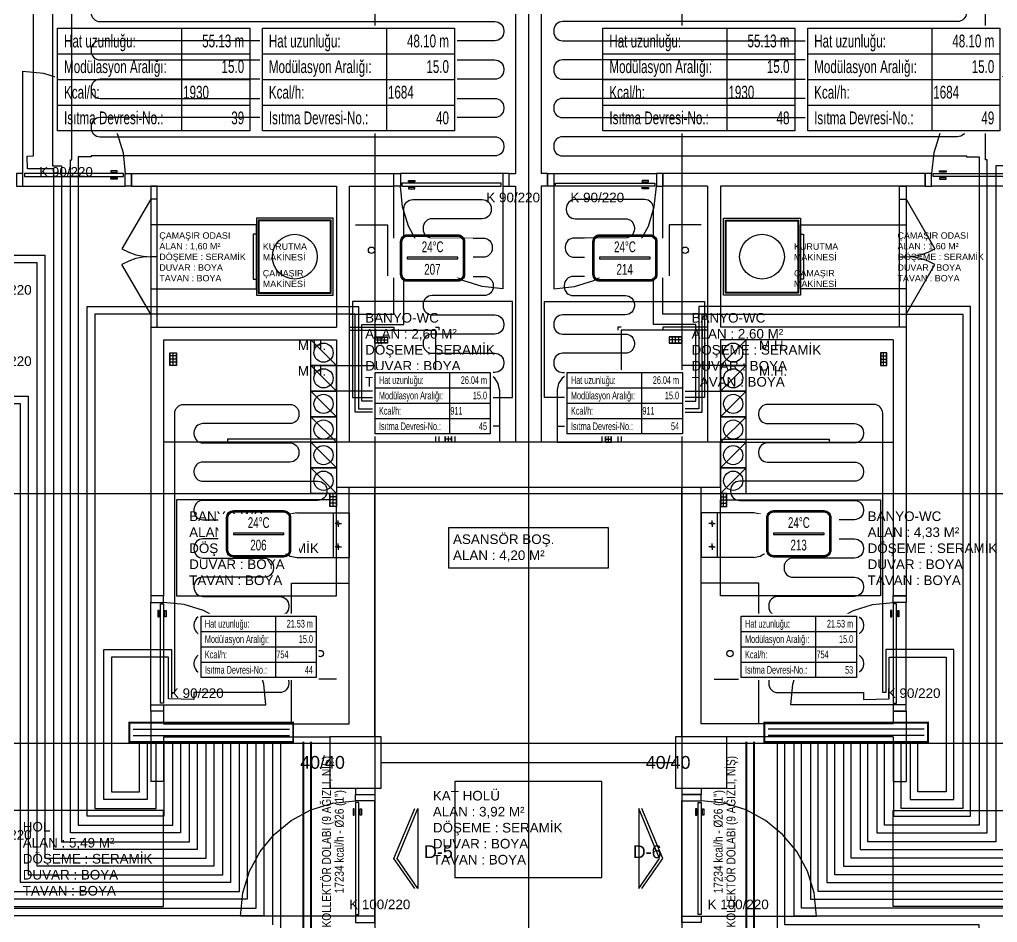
# Model space of a CAD drawing. Header units: centimetres. Extents: x -1224 to 8120, y -5771 to -1283.
# Drawn here: x 4178 to 4942, y -2508 to -1803 of the extents above; entities that cross this region are included whole.
import ezdxf
from ezdxf.enums import TextEntityAlignment as Align

# ---------------------------------------------------------------- set-up
doc = ezdxf.new("R2010")
doc.units = ezdxf.units.CM
for name, color, linetype in [('ROTAS-ISITMA-CAP', 41, 'Continuous'), ('ROTAS-ISITMA-DONUS-BORU', 30, 'Continuous'), ('ROTAS-ISITMA-ETIKET', 2, 'Continuous'), ('ROTAS-ISITMA-GIDIS-BORU', 10, 'Continuous'), ('ROTAS-ISITMA-KOLLEKTOR', 4, 'Continuous'), ('ROTAS-ISITMA-MAHAL-ETIKET', 2, 'Continuous'), ('ROTAS-ISITMA-PEX', 1, 'Continuous'), ('ROTAS-ISITMA-YAZI', 7, 'Continuous'), ('ROTAS-MIMARI', 8, 'Continuous'), ('ROTAS-MIMARI-KOLON', 8, 'Continuous'), ('ROTAS-MIMARI-YAZI', 8, 'Continuous')]:
    doc.layers.add(name, color=color, linetype=linetype)
doc.styles.add('ROTAS-YAZI', font='arial.ttf')

# ---------------------------------------------------------------- blocks, each defined once
blk = doc.blocks.new('ROTAS-YI-ETIKET')
at = {"color": 2}
for p, q in [((96.87, 0), (96.87, -80)), ((0, -20), (150, -20)), ((0, -40), (150, -40)), ((0, -60), (150, -60))]:
    blk.add_line(p, q, dxfattribs=at)
at = {"color": 2, "extrusion": (0, 0, -1)}
blk.add_lwpolyline([(-150, 0), (-150, -80), (0, -80), (0, 0)], close=True, dxfattribs=at)
at = {"color": 2, "style": 'ROTAS-YAZI', "width": 0.65}
for s, p in [('Hat uzunluğu:', (5, -10)), ('Modülasyon Aralığı:', (5, -30)), ('Kcal/h:', (5, -50)), ('Isıtma Devresi-No.:', (5, -70))]:
    blk.add_text(s, height=10, dxfattribs=at).set_placement(p, align=Align.MIDDLE_LEFT)
at = {"color": 2, "style": 'ROTAS-YAZI', "width": 0.65, "flags": 1}
for tag in ['ALAN', 'NO', 'DERECE', 'BORU', 'MAHAL']:
    blk.add_attdef(tag, (0, 0), '', height=5, dxfattribs=at)
at = {"color": 2, "style": 'ROTAS-YAZI', "width": 0.65}
for tag, p in [('UZ', (145.7, -14.93)), ('AR', (145.7, -34.94)), ('NO1', (145.7, -75.02))]:
    blk.add_attdef(tag, text='', height=10, dxfattribs=at).set_placement(p, align=Align.RIGHT)
blk.add_attdef('YER', (98.01, -54.93), '', height=10, dxfattribs=at)
blk = doc.blocks.new('ROTAS-YI-MAHAL')
at = {"color": 2, "extrusion": (0, 0, -1)}
for points in [[(35.7, -18.4), (35.7, 18.4, 0.414214), (28.2, 25.9), (-28.2, 25.9, 0.414214), (-35.7, 18.4), (-35.7, -18.4, 0.414214), (-28.2, -25.9), (28.2, -25.9, 0.414214)], [(34.2, -18.4), (34.2, 18.4, 0.414214), (28.2, 24.4), (-28.2, 24.4, 0.414214), (-34.2, 18.4), (-34.2, -18.4, 0.414214), (-28.2, -24.4), (28.2, -24.4, 0.414214)]]:
    blk.add_lwpolyline(points, format="xyb", close=True, dxfattribs=at)
at = {"color": 4, "extrusion": (0, 0, -1)}
for points in [[(35.2, -18.4), (35.2, 18.4, 0.414214), (28.2, 25.4), (-28.2, 25.4, 0.414214), (-35.2, 18.4), (-35.2, -18.4, 0.414214), (-28.2, -25.4), (28.2, -25.4, 0.414214)], [(34.7, -18.4), (34.7, 18.4, 0.414214), (28.2, 24.9), (-28.2, 24.9, 0.414214), (-34.7, 18.4), (-34.7, -18.4, 0.414214), (-28.2, -24.9), (28.2, -24.9, 0.414214)]]:
    blk.add_lwpolyline(points, format="xyb", close=True, dxfattribs=at)
at = {"color": 2, "extrusion": (0, 0, -1)}
blk.add_lwpolyline([(28.2, -0.8), (-28.2, -0.8), (-28.2, 0.8), (28.2, 0.8)], close=True, dxfattribs=at)
at = {"color": 4, "style": 'ROTAS-YAZI', "width": 0.65}
blk.add_attdef('DERECE', (-12.1, 6.5), '', height=12, dxfattribs=at)
at = {"color": 2, "style": 'ROTAS-YAZI', "width": 0.65, "flags": 1}
for tag in ['ALAN', 'MAHAL']:
    blk.add_attdef(tag, (0, 0), '', height=5, dxfattribs=at)
at = {"color": 1, "style": 'ROTAS-YAZI', "width": 0.65}
blk.add_attdef('NO', (-9.3, -18.6), '', height=12, dxfattribs=at)

msp = doc.modelspace()

# ---------------------------------------------------------------- linework, layer by layer
at = {"layer": 'ROTAS-ISITMA-DONUS-BORU', "const_width": 1.5}
for points in [[(4406, -2883), (4406, -2367)], [(4746, -2883), (4746, -2367)]]:
    msp.add_lwpolyline(points, dxfattribs=at)
at = {"layer": 'ROTAS-ISITMA-GIDIS-BORU', "const_width": 1.5}
for points in [[(4400, -2883), (4400, -2367)], [(4752, -2883), (4752, -2367)]]:
    msp.add_lwpolyline(points, dxfattribs=at)
at = {"layer": 'ROTAS-ISITMA-KOLLEKTOR'}
for p, q in [((4267, -2357), (4389, -2357)), ((4885, -2357), (4763, -2357)), ((4267, -2362), (4389, -2362)), ((4885, -2362), (4763, -2362))]:
    msp.add_line(p, q, dxfattribs=at)
at = {"layer": 'ROTAS-ISITMA-KOLLEKTOR', "const_width": 1.5}
for points in [[(4264, -2367), (4392, -2367), (4392, -2352), (4264, -2352)], [(4888, -2367), (4760, -2367), (4760, -2352), (4888, -2352)]]:
    msp.add_lwpolyline(points, close=True, dxfattribs=at)
at = {"layer": 'ROTAS-ISITMA-PEX'}
for points in [[(4317, -2367), (4317, -2451), (4205, -2451), (4205, -1923), (4205, -1919.5), (4184.44, -1919.5), (4184.18, -1909.56), (4189.08, -1909.44), (4189.08, -1631.44, -0.414214)], [(4848, -2367), (4848, -2438), (4934, -2438), (4934, -1923), (4934, -1912.5), (4932.92, -1912.5), (4932.92, -1909.44), (4932.92, -1781.44, 0.414214)], [(4278, -2367), (4278, -2412), (4244, -2412), (4244, -2295), (4291, -2295), (4297, -2295), (4297, -2328.5), (4299.5, -2328.5), (4299.5, -2110.5, -0.414214), (4306.5, -2103.5), (4389.5, -2103.5, -0.414214), (4396.5, -2110.5), (4396.5, -2111.5, -0.414214), (4389.5, -2118.5), (4321.5, -2118.5, 0.414214), (4314.5, -2125.5), (4314.5, -2126.5, 0.414214), (4321.5, -2133.5), (4389.5, -2133.5, -0.414214), (4396.5, -2140.5), (4396.5, -2141.5, -0.414214), (4389.5, -2148.5), (4321.5, -2148.5, 0.414214), (4314.5, -2155.5), (4314.5, -2156.5, 0.414214), (4321.5, -2163.5), (4411.34, -2163.5, -0.414214), (4418.34, -2170.5), (4418.34, -2171.5, -0.414214), (4411.34, -2178.5), (4321.5, -2178.5, 0.414214), (4314.5, -2185.5), (4314.5, -2186.5, 0.414214), (4321.5, -2193.5), (4369.5, -2193.5, -0.414214), (4376.5, -2200.5), (4376.5, -2201.5, -0.414214), (4369.5, -2208.5), (4321.5, -2208.5, 0.414214), (4314.5, -2215.5), (4314.5, -2216.5, 0.414214), (4321.5, -2223.5), (4369.52, -2223.5, -0.414214), (4376.52, -2230.5), (4376.52, -2231.5, -0.414214), (4369.52, -2238.5), (4321.5, -2238.5, 0.414214), (4314.5, -2245.5), (4314.5, -2246.5, 0.414214), (4321.5, -2253.5), (4381.5, -2253.5, -0.414214), (4388.5, -2260.5), (4388.5, -2261.5, -0.414214), (4381.5, -2268.5), (4321.5, -2268.5, 0.414214), (4314.5, -2275.5), (4314.5, -2276.5, 0.414214), (4321.5, -2283.5), (4381.5, -2283.5, -0.414214), (4388.5, -2290.5), (4388.5, -2291.5, -0.414214), (4381.5, -2298.5), (4321.5, -2298.5, 0.414214), (4314.5, -2305.5), (4314.5, -2306.5, 0.414214), (4321.5, -2313.5), (4381.5, -2313.5, -0.414214), (4388.5, -2320.5), (4388.5, -2321.5, -0.414214), (4381.5, -2328.5), (4314.5, -2328.5), (4314.36, -2334.07), (4294.5, -2333.56), (4294.5, -2301), (4291, -2301), (4250, -2301), (4250, -2406), (4272, -2406), (4272, -2367)], [(4874, -2367), (4874, -2412), (4908, -2412), (4908, -2295), (4861, -2295), (4855, -2295), (4855, -2328.5), (4852.5, -2328.5), (4852.5, -2110.5, 0.414214), (4845.5, -2103.5), (4762.5, -2103.5, 0.414214), (4755.5, -2110.5), (4755.5, -2111.5, 0.414214), (4762.5, -2118.5), (4830.5, -2118.5, -0.414214), (4837.5, -2125.5), (4837.5, -2126.5, -0.414214), (4830.5, -2133.5), (4762.5, -2133.5, 0.414214), (4755.5, -2140.5), (4755.5, -2141.5, 0.414214), (4762.5, -2148.5), (4830.5, -2148.5, -0.414214), (4837.5, -2155.5), (4837.5, -2156.5, -0.414214), (4830.5, -2163.5), (4740.66, -2163.5, 0.414214), (4733.66, -2170.5), (4733.66, -2171.5, 0.414214), (4740.66, -2178.5), (4830.5, -2178.5, -0.414214), (4837.5, -2185.5), (4837.5, -2186.5, -0.414214), (4830.5, -2193.5), (4782.5, -2193.5, 0.414214), (4775.5, -2200.5), (4775.5, -2201.5, 0.414214), (4782.5, -2208.5), (4830.5, -2208.5, -0.414214), (4837.5, -2215.5), (4837.5, -2216.5, -0.414214), (4830.5, -2223.5), (4782.48, -2223.5, 0.414214), (4775.48, -2230.5), (4775.48, -2231.5, 0.414214), (4782.48, -2238.5), (4830.5, -2238.5, -0.414214), (4837.5, -2245.5), (4837.5, -2246.5, -0.414214), (4830.5, -2253.5), (4770.5, -2253.5, 0.414214), (4763.5, -2260.5), (4763.5, -2261.5, 0.414214), (4770.5, -2268.5), (4830.5, -2268.5, -0.414214), (4837.5, -2275.5), (4837.5, -2276.5, -0.414214), (4830.5, -2283.5), (4770.5, -2283.5, 0.414214), (4763.5, -2290.5), (4763.5, -2291.5, 0.414214), (4770.5, -2298.5), (4830.5, -2298.5, -0.414214), (4837.5, -2305.5), (4837.5, -2306.5, -0.414214), (4830.5, -2313.5), (4770.5, -2313.5, 0.414214), (4763.5, -2320.5), (4763.5, -2321.5, 0.414214), (4770.5, -2328.5), (4837.5, -2328.5), (4837.64, -2334.07), (4857.5, -2333.56), (4857.5, -2301), (4861, -2301), (4902, -2301), (4902, -2406), (4880, -2406), (4880, -2367)], [(4356, -2367), (4356, -2490), (4151, -2490), (4143, -2490), (4143, -2430.87), (4090.86, -2429.54), (4090.5, -2443.5), (4090.5, -2721.5, -0.414214)], [(4369, -2367), (4369, -2503), (4151, -2503), (4136, -2503), (4136, -2437.7), (4120.66, -2437.3), (4120.5, -2443.5), (4120.5, -2991.5, -0.414214)]]:
    msp.add_lwpolyline(points, format="xyb", dxfattribs=at)
for points in [[(4204.08, -1766.44), (4204.08, -1909.44), (4204.08, -1917), (4211, -1917), (4211, -1923), (4211, -2445), (4311, -2445), (4311, -2367)], [(4947.92, -1917), (4941, -1917), (4941, -1923), (4941, -2445), (4841, -2445), (4841, -2367)], [(4151, -1987), (4198, -1987), (4198, -2458), (4324, -2458), (4324, -2367)], [(4330, -2367), (4330, -2464), (4192, -2464), (4192, -1993), (4151, -1993)], [(4151, -2097), (4185, -2097), (4185, -2471), (4337, -2471), (4337, -2367)], [(4343, -2367), (4343, -2477), (4179, -2477), (4179, -2103), (4151, -2103)], [(4105.5, -2736.5), (4105.5, -2443.5), (4105.73, -2434.42), (4138.5, -2435.26), (4138.5, -2497), (4151, -2497), (4363, -2497), (4363, -2367)], [(4151, -2484), (4350, -2484), (4350, -2367)], [(4376, -2510), (4376, -2367)], [(4382, -2367), (4382, -2516)], [(4770, -2367), (4770, -2516), (4922, -2516), (4922, -2528), (4922, -2533), (4968.5, -2533)], [(4988.5, -2530.5), (4928, -2530.5), (4928, -2528), (4928, -2510), (4776, -2510), (4776, -2367)], [(4783, -2367), (4783, -2503), (5001, -2503)], [(5001, -2497), (4789, -2497), (4789, -2367)], [(4796, -2367), (4796, -2490), (5001, -2490)], [(5001, -2484), (4802, -2484), (4802, -2367)], [(4809, -2367), (4809, -2477), (4973, -2477)], [(4967, -2471), (4815, -2471), (4815, -2367)], [(4822, -2367), (4822, -2464), (4960, -2464)], [(4954, -2458), (4828, -2458), (4828, -2367)], [(4835, -2367), (4835, -2451), (4947, -2451)]]:
    msp.add_lwpolyline(points, dxfattribs=at)
at = {"layer": 'ROTAS-MIMARI'}
for points in [[(4455.73, -1333.08), (4455.73, -3298.08)], [(4575.73, -1333.08), (4575.73, -3298.08)], [(4695.73, -1333.08), (4695.73, -3298.08)], [(4565.73, -1623.08), (4565.73, -1923.08)], [(4585.73, -1623.08), (4585.73, -1923.08)], [(4180.73, -1923.08), (4180.73, -1843.08)], [(4180.73, -1843.08), (4196.86, -1844.71), (4211.87, -1849.37), (4225.46, -1856.75), (4237.3, -1866.51), (4247.07, -1878.35), (4254.45, -1891.94), (4259.11, -1906.96), (4260.73, -1923.08)], [(4970.73, -1843.08), (4954.61, -1844.71), (4939.59, -1849.37), (4926.01, -1856.75), (4914.17, -1866.51), (4904.4, -1878.35), (4897.02, -1891.94), (4892.36, -1906.96), (4890.73, -1923.08)], [(4265.73, -1923.08), (4470.73, -1923.08)], [(4265.73, -1933.08), (4265.73, -1923.08)], [(4470.73, -1933.08), (4470.73, -1923.08)], [(4555.73, -1923.08), (4475.73, -1923.08)], [(4560.73, -1923.08), (4565.73, -1923.08)], [(4560.73, -1933.08), (4560.73, -1923.08)], [(4590.73, -1923.08), (4585.73, -1923.08)], [(4590.73, -1923.08), (4590.73, -1933.08)], [(4595.73, -1923.08), (4675.73, -1923.08)], [(4885.73, -1923.08), (4680.73, -1923.08)], [(4680.73, -1923.08), (4680.73, -1933.08)], [(4885.73, -1933.08), (4885.73, -1923.08)], [(4180.73, -1933.08), (4260.73, -1933.08)], [(4265.73, -1933.08), (4425.73, -1933.08)], [(4425.73, -1933.08), (4425.73, -2043.08)], [(4435.73, -1933.08), (4470.73, -1933.08)], [(4435.73, -1933.08), (4435.73, -2133.08)], [(4435.73, -2033.08), (4470.73, -2033.08), (4470.73, -1933.08)], [(4555.73, -2013.08), (4539.61, -2011.46), (4524.59, -2006.8), (4511.01, -1999.42), (4499.17, -1989.65), (4489.4, -1977.81), (4482.02, -1964.22), (4477.36, -1949.21), (4475.73, -1933.08)], [(4555.73, -1933.08), (4555.73, -2013.08)], [(4560.73, -1933.08), (4565.73, -1933.08)], [(4565.73, -1933.08), (4565.73, -2133.08)], [(4585.73, -1933.08), (4585.73, -2133.08)], [(4590.73, -1933.08), (4585.73, -1933.08)], [(4595.73, -1933.08), (4595.73, -2013.08)], [(4595.73, -2013.08), (4611.86, -2011.46), (4626.87, -2006.8), (4640.46, -1999.42), (4652.3, -1989.65), (4662.07, -1977.81), (4669.45, -1964.22), (4674.11, -1949.21), (4675.73, -1933.08)], [(4715.73, -1933.08), (4680.73, -1933.08)], [(4715.73, -2033.08), (4680.73, -2033.08), (4680.73, -1933.08)], [(4715.73, -1933.08), (4715.73, -2133.08)], [(4725.73, -1933.08), (4725.73, -2043.08)], [(4885.73, -1933.08), (4725.73, -1933.08)], [(4970.73, -1933.08), (4890.73, -1933.08)], [(4280.73, -1943.08), (4258.23, -1982.05)], [(4285.73, -1943.08), (4280.73, -1943.08)], [(4865.73, -1943.08), (4870.73, -1943.08)], [(4870.73, -1943.08), (4893.23, -1982.05)], [(4280.73, -1963.08), (4280.73, -2013.08), (4363.23, -2013.08), (4363.23, -1963.08), (4280.73, -1963.08)], [(4440.73, -1963.08), (4465.73, -1963.08), (4465.73, -2003.08)], [(4710.73, -1963.08), (4685.73, -1963.08), (4685.73, -2003.08)], [(4870.73, -1963.08), (4870.73, -2013.08), (4788.23, -2013.08), (4788.23, -1963.08), (4870.73, -1963.08)], [(4363.23, -1970.58), (4360.73, -1970.58), (4360.73, -2005.58), (4363.23, -2005.58)], [(4788.23, -1970.58), (4790.73, -1970.58), (4790.73, -2005.58), (4788.23, -2005.58)], [(4258.23, -1982.05), (4263.52, -1984.66), (4269.09, -1986.55), (4274.85, -1987.7), (4280.73, -1988.08)], [(4870.73, -1988.08), (4876.62, -1987.7), (4882.38, -1986.55), (4887.94, -1984.66), (4893.23, -1982.05)], [(4280.73, -1988.08), (4274.85, -1988.47), (4269.09, -1989.62), (4263.52, -1991.5), (4258.23, -1994.11)], [(4285.73, -1988.08), (4280.73, -1988.08)], [(4865.73, -1988.08), (4870.73, -1988.08)], [(4893.23, -1994.11), (4887.94, -1991.5), (4882.38, -1989.62), (4876.62, -1988.47), (4870.73, -1988.08)], [(4280.73, -2033.08), (4258.23, -1994.11)], [(4870.73, -2033.08), (4893.23, -1994.11)], [(4438.23, -2023.08), (4438.23, -2098.08), (4563.23, -2098.08), (4563.23, -2023.08), (4438.23, -2023.08)], [(4713.23, -2023.08), (4713.23, -2098.08), (4588.23, -2098.08), (4588.23, -2023.08), (4713.23, -2023.08)], [(4285.73, -2033.08), (4280.73, -2033.08)], [(4865.73, -2033.08), (4870.73, -2033.08)], [(4280.73, -2043.08), (4425.73, -2043.08)], [(4280.73, -2043.08), (4280.73, -2253.08)], [(4435.73, -2043.08), (4470.73, -2043.08)], [(4435.73, -2045.58), (4503.23, -2045.58)], [(4470.73, -2043.08), (4470.73, -2045.58)], [(4503.23, -2043.08), (4505.73, -2043.08)], [(4503.23, -2045.58), (4503.23, -2133.08)], [(4505.73, -2043.08), (4505.73, -2045.58)], [(4648.23, -2043.08), (4645.73, -2043.08)], [(4645.73, -2043.08), (4645.73, -2045.58)], [(4715.73, -2045.58), (4648.23, -2045.58)], [(4648.23, -2045.58), (4648.23, -2133.08)], [(4715.73, -2043.08), (4680.73, -2043.08)], [(4680.73, -2043.08), (4680.73, -2045.58)], [(4870.73, -2043.08), (4725.73, -2043.08)], [(4870.73, -2043.08), (4870.73, -2253.08)], [(4290.73, -2053.08), (4425.73, -2053.08)], [(4290.73, -2053.08), (4290.73, -2253.08)], [(4405.73, -2053.08), (4425.73, -2073.08)], [(4425.73, -2053.08), (4425.73, -2133.08)], [(4455.73, -2050.83), (4465.73, -2050.83)], [(4455.73, -2053.08), (4465.73, -2053.08)], [(4458.23, -2055.33), (4458.23, -2050.83)], [(4460.73, -2055.33), (4460.73, -2050.83)], [(4463.23, -2055.33), (4463.23, -2050.83)], [(4695.73, -2050.83), (4685.73, -2050.83)], [(4695.73, -2053.08), (4685.73, -2053.08)], [(4688.23, -2055.33), (4688.23, -2050.83)], [(4690.73, -2055.33), (4690.73, -2050.83)], [(4693.23, -2055.33), (4693.23, -2050.83)], [(4860.73, -2053.08), (4725.73, -2053.08)], [(4725.73, -2053.08), (4725.73, -2133.08)], [(4745.73, -2053.08), (4725.73, -2073.08)], [(4860.73, -2053.08), (4860.73, -2253.08)], [(4465.73, -2055.33), (4455.73, -2055.33)], [(4685.73, -2055.33), (4695.73, -2055.33)], [(4295.98, -2073.08), (4295.98, -2063.08)], [(4300.48, -2065.58), (4295.98, -2065.58)], [(4300.48, -2068.08), (4295.98, -2068.08)], [(4298.23, -2073.08), (4298.23, -2063.08)], [(4300.48, -2063.08), (4300.48, -2073.08)], [(4850.98, -2063.08), (4850.98, -2073.08)], [(4850.98, -2065.58), (4855.48, -2065.58)], [(4850.98, -2068.08), (4855.48, -2068.08)], [(4853.23, -2073.08), (4853.23, -2063.08)], [(4855.48, -2073.08), (4855.48, -2063.08)], [(4300.48, -2070.58), (4295.98, -2070.58)], [(4405.73, -2073.08), (4425.73, -2093.08)], [(4425.73, -2093.08), (4425.73, -2073.08)], [(4745.73, -2073.08), (4725.73, -2093.08)], [(4725.73, -2093.08), (4725.73, -2073.08)], [(4850.98, -2070.58), (4855.48, -2070.58)], [(4503.23, -2078.08), (4505.73, -2078.08)], [(4505.73, -2078.08), (4505.73, -2133.08)], [(4531.23, -2079.08), (4526.17, -2080.1), (4522.04, -2082.89), (4519.26, -2087.02), (4518.23, -2092.08)], [(4531.23, -2079.08), (4540.23, -2079.08)], [(4553.23, -2092.08), (4552.21, -2087.02), (4549.43, -2082.89), (4545.29, -2080.1), (4540.23, -2079.08)], [(4611.23, -2079.08), (4606.17, -2080.1), (4602.04, -2082.89), (4599.26, -2087.02), (4598.23, -2092.08)], [(4620.23, -2079.08), (4611.23, -2079.08)], [(4633.23, -2092.08), (4632.21, -2087.02), (4629.43, -2082.89), (4625.29, -2080.1), (4620.23, -2079.08)], [(4648.23, -2078.08), (4645.73, -2078.08)], [(4645.73, -2078.08), (4645.73, -2133.08)], [(4405.73, -2093.08), (4425.73, -2113.08)], [(4518.23, -2092.08), (4518.23, -2133.08)], [(4553.23, -2092.08), (4553.23, -2133.08)], [(4598.23, -2092.08), (4598.23, -2133.08)], [(4633.23, -2092.08), (4633.23, -2133.08)], [(4745.73, -2093.08), (4725.73, -2113.08)], [(4405.73, -2113.08), (4425.73, -2133.08)], [(4745.73, -2113.08), (4725.73, -2133.08)], [(4510.98, -2133.08), (4510.98, -2123.08)], [(4513.23, -2133.08), (4513.23, -2123.08)], [(4515.48, -2123.08), (4515.48, -2133.08)], [(4553.23, -2120.58), (4518.23, -2120.58)], [(4526.73, -2123.83), (4526.73, -2122.08)], [(4544.73, -2123.83), (4544.73, -2122.08)], [(4598.23, -2120.58), (4633.23, -2120.58)], [(4606.73, -2123.83), (4606.73, -2122.08)], [(4624.73, -2123.83), (4624.73, -2122.08)], [(4635.98, -2123.08), (4635.98, -2133.08)], [(4638.23, -2133.08), (4638.23, -2123.08)], [(4640.48, -2133.08), (4640.48, -2123.08)], [(4425.73, -2130.58), (4340.73, -2130.58)], [(4340.73, -2130.58), (4340.73, -2133.08)], [(4515.48, -2125.58), (4510.98, -2125.58)], [(4515.48, -2128.08), (4510.98, -2128.08)], [(4515.48, -2130.58), (4510.98, -2130.58)], [(4525.98, -2124.58), (4524.23, -2124.58)], [(4526.73, -2125.33), (4526.73, -2127.08)], [(4527.48, -2124.58), (4529.23, -2124.58)], [(4543.98, -2124.58), (4542.23, -2124.58)], [(4544.73, -2125.33), (4544.73, -2127.08)], [(4545.48, -2124.58), (4547.23, -2124.58)], [(4605.98, -2124.58), (4604.23, -2124.58)], [(4606.73, -2125.33), (4606.73, -2127.08)], [(4607.48, -2124.58), (4609.23, -2124.58)], [(4623.98, -2124.58), (4622.23, -2124.58)], [(4624.73, -2125.33), (4624.73, -2127.08)], [(4625.48, -2124.58), (4627.23, -2124.58)], [(4635.98, -2125.58), (4640.48, -2125.58)], [(4635.98, -2128.08), (4640.48, -2128.08)], [(4635.98, -2130.58), (4640.48, -2130.58)], [(4725.73, -2130.58), (4810.73, -2130.58)], [(4810.73, -2130.58), (4810.73, -2133.08)], [(4425.73, -2133.08), (4290.73, -2133.08)], [(4405.73, -2133.08), (4425.73, -2153.08)], [(4553.23, -2133.08), (4518.23, -2133.08)], [(4598.23, -2133.08), (4633.23, -2133.08)], [(4725.73, -2133.08), (4860.73, -2133.08)], [(4745.73, -2133.08), (4725.73, -2153.08)], [(4405.73, -2153.08), (4425.73, -2173.08)], [(4745.73, -2153.08), (4725.73, -2173.08)], [(4435.73, -2353.08), (4435.73, -2168.08)], [(4455.73, -2363.08), (4455.73, -2168.08)], [(4695.73, -2363.08), (4695.73, -2168.08)], [(4710.73, -2353.08), (4710.73, -2168.08)], [(3525.73, -2173.08), (5625.73, -2173.08)], [(4420.98, -2183.08), (4420.98, -2173.08)], [(4425.48, -2175.58), (4420.98, -2175.58)], [(4423.23, -2183.08), (4423.23, -2173.08)], [(4425.48, -2173.08), (4425.48, -2183.08)], [(4725.98, -2173.08), (4725.98, -2183.08)], [(4725.98, -2175.58), (4730.48, -2175.58)], [(4728.23, -2183.08), (4728.23, -2173.08)], [(4730.48, -2183.08), (4730.48, -2173.08)], [(4300.73, -2178.08), (4300.73, -2253.08), (4425.73, -2253.08), (4425.73, -2178.08), (4300.73, -2178.08)], [(4425.48, -2178.08), (4420.98, -2178.08)], [(4425.48, -2180.58), (4420.98, -2180.58)], [(4850.73, -2178.08), (4850.73, -2253.08), (4725.73, -2253.08), (4725.73, -2178.08), (4850.73, -2178.08)], [(4725.98, -2178.08), (4730.48, -2178.08)], [(4725.98, -2180.58), (4730.48, -2180.58)], [(4394.73, -2188.08), (4389.67, -2189.1), (4385.54, -2191.89), (4382.76, -2196.02), (4381.73, -2201.08)], [(4394.73, -2188.08), (4435.73, -2188.08)], [(4423.23, -2188.08), (4423.23, -2223.08)], [(4435.73, -2188.08), (4435.73, -2223.08)], [(4751.73, -2188.08), (4710.73, -2188.08)], [(4710.73, -2188.08), (4710.73, -2223.08)], [(4723.23, -2188.08), (4723.23, -2223.08)], [(4764.73, -2201.08), (4763.71, -2196.02), (4760.93, -2191.89), (4756.79, -2189.1), (4751.73, -2188.08)], [(4426.48, -2196.58), (4424.73, -2196.58)], [(4427.23, -2195.83), (4427.23, -2194.08)], [(4427.23, -2197.33), (4427.23, -2199.08)], [(4427.98, -2196.58), (4429.73, -2196.58)], [(4718.48, -2196.58), (4716.73, -2196.58)], [(4719.23, -2195.83), (4719.23, -2194.08)], [(4719.23, -2197.33), (4719.23, -2199.08)], [(4719.98, -2196.58), (4721.73, -2196.58)], [(4381.73, -2210.08), (4381.73, -2201.08)], [(4764.73, -2210.08), (4764.73, -2201.08)], [(4381.73, -2210.08), (4382.76, -2215.14), (4385.54, -2219.27), (4389.67, -2222.06), (4394.73, -2223.08)], [(4426.48, -2214.58), (4424.73, -2214.58)], [(4427.23, -2213.83), (4427.23, -2212.08)], [(4427.23, -2215.33), (4427.23, -2217.08)], [(4427.98, -2214.58), (4429.73, -2214.58)], [(4718.48, -2214.58), (4716.73, -2214.58)], [(4719.23, -2213.83), (4719.23, -2212.08)], [(4719.23, -2215.33), (4719.23, -2217.08)], [(4719.98, -2214.58), (4721.73, -2214.58)], [(4751.73, -2223.08), (4756.79, -2222.06), (4760.93, -2219.27), (4763.71, -2215.14), (4764.73, -2210.08)], [(4394.73, -2223.08), (4435.73, -2223.08)], [(4751.73, -2223.08), (4710.73, -2223.08)], [(4390.73, -2353.08), (4390.73, -2243.08), (4435.73, -2243.08)], [(4755.73, -2353.08), (4755.73, -2243.08), (4710.73, -2243.08)], [(4290.73, -2253.08), (4280.73, -2253.08)], [(4870.73, -2253.08), (4860.73, -2253.08)], [(4280.73, -2338.08), (4280.73, -2258.08)], [(4370.73, -2338.08), (4369.11, -2321.96), (4364.45, -2306.94), (4357.07, -2293.35), (4347.3, -2281.51), (4335.46, -2271.75), (4321.87, -2264.37), (4306.86, -2259.71), (4290.73, -2258.08)], [(4780.73, -2338.08), (4782.36, -2321.96), (4787.02, -2306.94), (4794.4, -2293.35), (4804.17, -2281.51), (4816.01, -2271.75), (4829.59, -2264.37), (4844.61, -2259.71), (4860.73, -2258.08)], [(4870.73, -2338.08), (4870.73, -2258.08)], [(4425.73, -2318.08), (4400.73, -2318.08), (4400.73, -2278.08)], [(4720.73, -2318.08), (4745.73, -2318.08), (4745.73, -2278.08)], [(4280.73, -2343.08), (4280.73, -2398.08)], [(4290.73, -2343.08), (4280.73, -2343.08)], [(4290.73, -2338.08), (4370.73, -2338.08)], [(4290.73, -2343.08), (4290.73, -2353.08)], [(4860.73, -2338.08), (4780.73, -2338.08)], [(4860.73, -2343.08), (4860.73, -2353.08)], [(4870.73, -2343.08), (4860.73, -2343.08)], [(4870.73, -2343.08), (4870.73, -2398.08)], [(4290.73, -2353.08), (4435.73, -2353.08)], [(4860.73, -2353.08), (4710.73, -2353.08)], [(3525.73, -2368.08), (5625.73, -2368.08)], [(4290.73, -2363.08), (4290.73, -2398.08)], [(4290.73, -2363.08), (4420.73, -2363.08)], [(4460.73, -2368.08), (4690.73, -2368.08)], [(4860.73, -2363.08), (4730.73, -2363.08)], [(4860.73, -2363.08), (4860.73, -2398.08)], [(4460.73, -2383.08), (4690.73, -2383.08)], [(4290.73, -2398.08), (4280.73, -2398.08)], [(4860.73, -2398.08), (4870.73, -2398.08)], [(4440.73, -2403.08), (4440.73, -2408.08)], [(4455.73, -2403.08), (4455.73, -2408.08)], [(4695.73, -2403.08), (4695.73, -2408.08)], [(4710.73, -2403.08), (4710.73, -2408.08)], [(4350.73, -2503.08), (4352.56, -2484.94), (4357.81, -2468.05), (4366.1, -2452.76), (4377.09, -2439.44), (4390.41, -2428.45), (4405.7, -2420.16), (4422.6, -2414.91), (4440.73, -2413.08)], [(4440.73, -2408.08), (4455.73, -2408.08)], [(4455.73, -2503.08), (4455.73, -2413.08)], [(4695.73, -2408.08), (4710.73, -2408.08)], [(4695.73, -2503.08), (4695.73, -2413.08)], [(4800.73, -2503.08), (4798.91, -2484.94), (4793.66, -2468.05), (4785.36, -2452.76), (4774.37, -2439.44), (4761.05, -2428.45), (4745.77, -2420.16), (4728.87, -2414.91), (4710.73, -2413.08)], [(4170.73, -2420.58), (4170.73, -2495.58), (4290.73, -2495.58), (4290.73, -2420.58), (4170.73, -2420.58)], [(4486.98, -2481.52), (4470.73, -2458.08), (4486.98, -2419.02)], [(4489.48, -2419.02), (4489.48, -2481.52), (4473.23, -2458.08), (4489.48, -2419.02)], [(4661.98, -2419.02), (4661.98, -2481.52), (4678.23, -2458.08), (4661.98, -2419.02)], [(4664.48, -2481.52), (4680.73, -2458.08), (4664.48, -2419.02)], [(4980.73, -2420.58), (4980.73, -2495.58), (4860.73, -2495.58), (4860.73, -2420.58), (4980.73, -2420.58)], [(4440.73, -2503.08), (4350.73, -2503.08)], [(4710.73, -2503.08), (4800.73, -2503.08)]]:
    msp.add_lwpolyline(points, dxfattribs=at)
for points in [[(4175.73, -1923.08), (4175.73, -1933.08), (4180.73, -1933.08), (4180.73, -1923.08), (4175.73, -1923.08)], [(4181.98, -1925.58), (4259.48, -1925.58), (4259.48, -1923.08), (4181.98, -1923.08), (4181.98, -1925.58)], [(4249.49, -1921.08), (4249.48, -1922.08), (4254.48, -1922.08), (4254.49, -1921.08), (4249.49, -1921.08)], [(4265.73, -1923.08), (4265.73, -1933.08), (4260.73, -1933.08), (4260.73, -1923.08), (4265.73, -1923.08)], [(4470.73, -1933.08), (4470.73, -1923.08), (4475.73, -1923.08), (4475.73, -1933.08), (4470.73, -1933.08)], [(4560.73, -1933.08), (4560.73, -1923.08), (4555.73, -1923.08), (4555.73, -1933.08), (4560.73, -1933.08)], [(4590.73, -1933.08), (4590.73, -1923.08), (4595.73, -1923.08), (4595.73, -1933.08), (4590.73, -1933.08)], [(4680.73, -1933.08), (4680.73, -1923.08), (4675.73, -1923.08), (4675.73, -1933.08), (4680.73, -1933.08)], [(4885.73, -1923.08), (4885.73, -1933.08), (4890.73, -1933.08), (4890.73, -1923.08), (4885.73, -1923.08)], [(4969.48, -1925.58), (4891.98, -1925.58), (4891.98, -1923.08), (4969.48, -1923.08), (4969.48, -1925.58)], [(4901.98, -1921.08), (4901.98, -1922.08), (4896.98, -1922.08), (4896.98, -1921.08), (4901.98, -1921.08)], [(4249.49, -1927.58), (4249.48, -1926.58), (4254.48, -1926.58), (4254.49, -1927.58), (4249.49, -1927.58)], [(4554.48, -1930.58), (4476.98, -1930.58), (4476.98, -1933.08), (4554.48, -1933.08), (4554.48, -1930.58)], [(4486.98, -1928.58), (4486.98, -1929.58), (4481.98, -1929.58), (4481.98, -1928.58), (4486.98, -1928.58)], [(4596.98, -1930.58), (4674.48, -1930.58), (4674.48, -1933.08), (4596.98, -1933.08), (4596.98, -1930.58)], [(4664.49, -1928.58), (4664.48, -1929.58), (4669.48, -1929.58), (4669.49, -1928.58), (4664.49, -1928.58)], [(4901.98, -1927.58), (4901.98, -1926.58), (4896.98, -1926.58), (4896.98, -1927.58), (4901.98, -1927.58)], [(4280.73, -2043.08), (4285.73, -2043.08), (4285.73, -1933.08), (4280.73, -1933.08), (4280.73, -2043.08)], [(4486.98, -1935.08), (4486.98, -1934.08), (4481.98, -1934.08), (4481.98, -1935.08), (4486.98, -1935.08)], [(4664.49, -1935.08), (4664.48, -1934.08), (4669.48, -1934.08), (4669.49, -1935.08), (4664.49, -1935.08)], [(4870.73, -2043.08), (4865.73, -2043.08), (4865.73, -1933.08), (4870.73, -1933.08), (4870.73, -2043.08)], [(4363.23, -2018.08), (4423.23, -2018.08), (4423.23, -1958.08), (4363.23, -1958.08), (4363.23, -2018.08)], [(4364.73, -2016.58), (4421.73, -2016.58), (4421.73, -1959.58), (4364.73, -1959.58), (4364.73, -2016.58)], [(4365.23, -2016.08), (4421.23, -2016.08), (4421.23, -1960.08), (4365.23, -1960.08), (4365.23, -2016.08)], [(4788.23, -2018.08), (4728.23, -2018.08), (4728.23, -1958.08), (4788.23, -1958.08), (4788.23, -2018.08)], [(4786.73, -2016.58), (4729.73, -2016.58), (4729.73, -1959.58), (4786.73, -1959.58), (4786.73, -2016.58)], [(4786.23, -2016.08), (4730.23, -2016.08), (4730.23, -1960.08), (4786.23, -1960.08), (4786.23, -2016.08)], [(4425.73, -2073.08), (4405.73, -2073.08), (4405.73, -2053.08), (4425.73, -2053.08), (4425.73, -2073.08)], [(4455.73, -2055.58), (4455.73, -2050.58), (4465.73, -2050.58), (4465.73, -2055.58), (4455.73, -2055.58)], [(4695.73, -2055.58), (4695.73, -2050.58), (4685.73, -2050.58), (4685.73, -2055.58), (4695.73, -2055.58)], [(4725.73, -2073.08), (4745.73, -2073.08), (4745.73, -2053.08), (4725.73, -2053.08), (4725.73, -2073.08)], [(4300.73, -2073.08), (4295.73, -2073.08), (4295.73, -2063.08), (4300.73, -2063.08), (4300.73, -2073.08)], [(4850.73, -2073.08), (4855.73, -2073.08), (4855.73, -2063.08), (4850.73, -2063.08), (4850.73, -2073.08)], [(4455.73, -2093.08), (4405.73, -2093.08), (4405.73, -2073.08), (4455.73, -2073.08), (4455.73, -2093.08)], [(4695.73, -2093.08), (4745.73, -2093.08), (4745.73, -2073.08), (4695.73, -2073.08), (4695.73, -2093.08)], [(4425.73, -2113.08), (4405.73, -2113.08), (4405.73, -2093.08), (4425.73, -2093.08), (4425.73, -2113.08)], [(4725.73, -2113.08), (4745.73, -2113.08), (4745.73, -2093.08), (4725.73, -2093.08), (4725.73, -2113.08)], [(4425.73, -2133.08), (4405.73, -2133.08), (4405.73, -2113.08), (4425.73, -2113.08), (4425.73, -2133.08)], [(4725.73, -2133.08), (4745.73, -2133.08), (4745.73, -2113.08), (4725.73, -2113.08), (4725.73, -2133.08)], [(4515.73, -2133.08), (4510.73, -2133.08), (4510.73, -2123.08), (4515.73, -2123.08), (4515.73, -2133.08)], [(4635.73, -2133.08), (4640.73, -2133.08), (4640.73, -2123.08), (4635.73, -2123.08), (4635.73, -2133.08)], [(4425.73, -2153.08), (4405.73, -2153.08), (4405.73, -2133.08), (4425.73, -2133.08), (4425.73, -2153.08)], [(4725.73, -2153.08), (4745.73, -2153.08), (4745.73, -2133.08), (4725.73, -2133.08), (4725.73, -2153.08)], [(4425.73, -2173.08), (4405.73, -2173.08), (4405.73, -2153.08), (4425.73, -2153.08), (4425.73, -2173.08)], [(4725.73, -2173.08), (4745.73, -2173.08), (4745.73, -2153.08), (4725.73, -2153.08), (4725.73, -2173.08)], [(4425.73, -2183.08), (4420.73, -2183.08), (4420.73, -2173.08), (4425.73, -2173.08), (4425.73, -2183.08)], [(4725.73, -2183.08), (4730.73, -2183.08), (4730.73, -2173.08), (4725.73, -2173.08), (4725.73, -2183.08)], [(4513.23, -2199.96), (4513.23, -2231.21), (4638.23, -2231.21), (4638.23, -2199.96), (4513.23, -2199.96)], [(4290.73, -2253.08), (4280.73, -2253.08), (4280.73, -2258.08), (4290.73, -2258.08), (4290.73, -2253.08)], [(4860.73, -2253.08), (4870.73, -2253.08), (4870.73, -2258.08), (4860.73, -2258.08), (4860.73, -2253.08)], [(4288.23, -2336.83), (4288.23, -2259.33), (4290.73, -2259.33), (4290.73, -2336.83), (4288.23, -2336.83)], [(4863.23, -2336.83), (4863.23, -2259.33), (4860.73, -2259.33), (4860.73, -2336.83), (4863.23, -2336.83)], [(4286.23, -2269.33), (4287.23, -2269.33), (4287.23, -2264.33), (4286.23, -2264.33), (4286.23, -2269.33)], [(4292.73, -2269.33), (4291.73, -2269.33), (4291.73, -2264.33), (4292.73, -2264.33), (4292.73, -2269.33)], [(4858.73, -2269.33), (4859.73, -2269.33), (4859.73, -2264.33), (4858.73, -2264.33), (4858.73, -2269.33)], [(4865.23, -2269.33), (4864.23, -2269.33), (4864.23, -2264.33), (4865.23, -2264.33), (4865.23, -2269.33)], [(4290.73, -2343.08), (4280.73, -2343.08), (4280.73, -2338.08), (4290.73, -2338.08), (4290.73, -2343.08)], [(4860.73, -2343.08), (4870.73, -2343.08), (4870.73, -2338.08), (4860.73, -2338.08), (4860.73, -2343.08)], [(4518.23, -2398.08), (4518.23, -2473.08), (4633.23, -2473.08), (4633.23, -2398.08), (4518.23, -2398.08)], [(4440.73, -2408.08), (4455.73, -2408.08), (4455.73, -2413.08), (4440.73, -2413.08), (4440.73, -2408.08)], [(4710.73, -2408.08), (4695.73, -2408.08), (4695.73, -2413.08), (4710.73, -2413.08), (4710.73, -2408.08)], [(4438.73, -2424.33), (4439.73, -2424.33), (4439.73, -2419.33), (4438.73, -2419.33), (4438.73, -2424.33)], [(4443.23, -2501.83), (4443.23, -2414.33), (4440.73, -2414.33), (4440.73, -2501.83), (4443.23, -2501.83)], [(4445.23, -2424.33), (4444.23, -2424.33), (4444.23, -2419.33), (4445.23, -2419.33), (4445.23, -2424.33)], [(4706.23, -2424.33), (4707.23, -2424.33), (4707.23, -2419.33), (4706.23, -2419.33), (4706.23, -2424.33)], [(4708.23, -2501.83), (4708.23, -2414.33), (4710.73, -2414.33), (4710.73, -2501.83), (4708.23, -2501.83)], [(4712.73, -2424.33), (4711.73, -2424.33), (4711.73, -2419.33), (4712.73, -2419.33), (4712.73, -2424.33)], [(4440.73, -2508.08), (4455.73, -2508.08), (4455.73, -2503.08), (4440.73, -2503.08), (4440.73, -2508.08)], [(4710.73, -2508.08), (4695.73, -2508.08), (4695.73, -2503.08), (4710.73, -2503.08), (4710.73, -2508.08)]]:
    msp.add_lwpolyline(points, close=True, dxfattribs=at)
for centre, radius in [((4393.23, -1988.08), 17.5), ((4758.23, -1988.08), 17.5), ((4453.23, -1983.08), 2.5), ((4698.23, -1983.08), 2.5), ((4415.73, -2063.08), 7.5), ((4735.73, -2063.08), 7.5), ((4415.73, -2083.08), 7.5), ((4735.73, -2083.08), 7.5), ((4415.73, -2103.08), 7.5), ((4735.73, -2103.08), 7.5), ((4415.73, -2123.08), 7.5), ((4735.73, -2123.08), 7.5), ((4526.73, -2124.58), 0.75), ((4544.73, -2124.58), 0.75), ((4606.73, -2124.58), 0.75), ((4624.73, -2124.58), 0.75), ((4415.73, -2143.08), 7.5), ((4735.73, -2143.08), 7.5), ((4415.73, -2163.08), 7.5), ((4735.73, -2163.08), 7.5), ((4427.23, -2196.58), 0.75), ((4719.23, -2196.58), 0.75), ((4427.23, -2214.58), 0.75), ((4719.23, -2214.58), 0.75), ((4413.23, -2298.08), 2.5), ((4733.23, -2298.08), 2.5)]:
    msp.add_circle(centre, radius, dxfattribs=at)
at = {"layer": 'ROTAS-MIMARI-KOLON'}
for points in [[(4725.73, -2168.08), (4725.73, -2133.08), (4425.73, -2133.08), (4425.73, -2168.08), (4725.73, -2168.08)], [(4420.73, -2403.08), (4460.73, -2403.08), (4460.73, -2363.08), (4420.73, -2363.08), (4420.73, -2403.08)], [(4690.73, -2403.08), (4730.73, -2403.08), (4730.73, -2363.08), (4690.73, -2363.08), (4690.73, -2403.08)]]:
    msp.add_lwpolyline(points, close=True, dxfattribs=at)

# ---------------------------------------------------------------- texts
at = {"layer": 'ROTAS-ISITMA-CAP', "style": 'ROTAS-YAZI', "width": 0.8}
for p in [(4428, -2445), (4724, -2445)]:
    msp.add_text('17234 kcal/h - Ø26 (1")', height=7, rotation=90, dxfattribs=at).set_placement(p, align=Align.MIDDLE_CENTER)
at = {"layer": 'ROTAS-ISITMA-YAZI', "style": 'ROTAS-YAZI', "width": 0.8}
for p in [(4418, -2445), (4734, -2445)]:
    msp.add_text('KOLLEKTÖR DOLABI (9 AĞIZLI, NİŞ)', height=7, rotation=90, dxfattribs=at).set_placement(p, align=Align.MIDDLE_CENTER)
at = {"layer": 'ROTAS-MIMARI-YAZI', "attachment_point": 1, "style": 'ROTAS-YAZI'}
for s, insert, char_height in [('K 90/220', (4193.57, -1918.08), 7.5), ('K 90/220', (4542.89, -1938.08), 7.5), ('K 90/220', (4608.57, -1938.08), 7.5), ('ÇAMAŞIR ODASI\\PALAN : 1,60 M² \\PDÖŞEME : SERAMİK\\PDUVAR : BOYA \\PTAVAN : BOYA', (4287.4, -1969.06), 5), ('ÇAMAŞIR ODASI\\PALAN : 1,60 M² \\PDÖŞEME : SERAMİK\\PDUVAR : BOYA \\PTAVAN : BOYA', (4864.07, -1969.06), 5), ('KURUTMA\\PMAKİNESİ', (4368.23, -1977.69), 5), ('KURUTMA\\PMAKİNESİ', (4783.23, -1977.69), 5), ('ÇAMAŞIR\\PMAKİNESİ', (4368.23, -1998.48), 5), ('ÇAMAŞIR\\PMAKİNESİ', (4783.23, -1998.48), 5), ('K 90/220', (4145.73, -2010.24), 7.5), ('BANYO-WC\\PALAN : 2,60 M² \\PDÖŞEME : SERAMİK\\PDUVAR : BOYA \\PTAVAN : BOYA', (4448.23, -2032.06), 7.5), ('BANYO-WC\\PALAN : 2,60 M² \\PDÖŞEME : SERAMİK\\PDUVAR : BOYA \\PTAVAN : BOYA', (4703.23, -2032.06), 7.5), ('M.H.', (4395.58, -2053.59), 7.5), ('M.H.', (4755.89, -2053.59), 7.5), ('K 90/220', (4145.73, -2065.92), 7.5), ('M.H.', (4395.58, -2073.59), 7.5), ('M.H.', (4755.89, -2073.59), 7.5), ('BANYO-WC\\PALAN : 4,33 M² \\PDÖŞEME : SERAMİK\\PDUVAR : BOYA \\PTAVAN : BOYA', (4310.73, -2187.06), 7.5), ('BANYO-WC\\PALAN : 4,33 M² \\PDÖŞEME : SERAMİK\\PDUVAR : BOYA \\PTAVAN : BOYA', (4840.73, -2187.06), 7.5), ('ASANSÖR BOŞ.\\PALAN : 4,20 M² ', (4516.84, -2205.01), 7.5), ('K 90/220', (4295.73, -2325.24), 7.5), ('K 90/220', (4855.73, -2325.24), 7.5), ('40/40', (4397.43, -2378.06), 10), ('40/40', (4667.43, -2378.06), 10), ('KAT HOLÜ\\PALAN : 3,92 M² \\PDÖŞEME : SERAMİK\\PDUVAR : BOYA \\PTAVAN : BOYA', (4501.1, -2405.32), 7.5), ('K 90/220', (4145.73, -2435.92), 7.5), ('HOL\\PALAN : 5,49 M² \\PDÖŞEME : SERAMİK\\PDUVAR : BOYA \\PTAVAN : BOYA', (4180.73, -2429.56), 7.5), ('D-5', (4494.19, -2447.85), 10), ('D-6', (4657.27, -2447.85), 10), ('K 100/220', (4435.73, -2490.24), 7.5), ('K 100/220', (4715.73, -2490.24), 7.5)]:
    msp.add_mtext(s, dxfattribs=dict(at, insert=insert, char_height=char_height))

# ---------------------------------------------------------------- next in the draw order: wipeouts: each hides what was drawn before it
for points in [[(4206, -1891.66), (4360, -1891.66), (4360, -1807.66), (4206, -1807.66)], [(4632, -1891.66), (4786, -1891.66), (4786, -1807.66), (4632, -1807.66)]]:
    msp.add_wipeout(points)

# ---------------------------------------------------------------- next in the draw order: linework, layer by layer
at = {"layer": 'ROTAS-ISITMA-PEX'}
for points in [[(4304, -2367), (4304, -2438), (4218, -2438), (4218, -1923), (4218, -1912.5), (4219.08, -1912.5), (4219.08, -1909.44), (4219.08, -1781.44, -0.414214)], [(4234.08, -1797.44, 0.414214), (4241.08, -1804.44), (4549.5, -1804.44, -0.414214), (4556.5, -1811.44), (4556.5, -1812.44, -0.414214), (4549.5, -1819.44), (4241.08, -1819.44, 0.414214), (4234.08, -1826.44), (4234.08, -1827.44, 0.414214), (4241.08, -1834.44), (4549.5, -1834.44, -0.414214), (4556.5, -1841.44), (4556.5, -1842.44, -0.414214), (4549.5, -1849.44), (4241.08, -1849.44, 0.414214), (4234.08, -1856.44), (4234.08, -1857.44, 0.414214), (4241.08, -1864.44), (4549.5, -1864.44, -0.414214), (4556.5, -1871.44), (4556.5, -1872.44, -0.414214), (4549.5, -1879.44), (4241.08, -1879.44, 0.414214), (4234.08, -1886.44), (4234.08, -1887.44, 0.414214), (4241.08, -1894.44), (4549.5, -1894.44, -0.414214), (4556.5, -1901.44), (4556.5, -1902.44, -0.414214), (4549.5, -1909.44), (4234.08, -1909.44), (4234.08, -1910), (4224, -1910), (4224, -1923), (4224, -2432), (4298, -2432), (4298, -2367)], [(4917.92, -1797.44, -0.414214), (4910.92, -1804.44), (4602.5, -1804.44, 0.414214), (4595.5, -1811.44), (4595.5, -1812.44, 0.414214), (4602.5, -1819.44), (4910.92, -1819.44, -0.414214), (4917.92, -1826.44), (4917.92, -1827.44, -0.414214), (4910.92, -1834.44), (4602.5, -1834.44, 0.414214), (4595.5, -1841.44), (4595.5, -1842.44, 0.414214), (4602.5, -1849.44), (4910.92, -1849.44, -0.414214), (4917.92, -1856.44), (4917.92, -1857.44, -0.414214), (4910.92, -1864.44), (4602.5, -1864.44, 0.414214), (4595.5, -1871.44), (4595.5, -1872.44, 0.414214), (4602.5, -1879.44), (4910.92, -1879.44, -0.414214), (4917.92, -1886.44), (4917.92, -1887.44, -0.414214), (4910.92, -1894.44), (4602.5, -1894.44, 0.414214), (4595.5, -1901.44), (4595.5, -1902.44, 0.414214), (4602.5, -1909.44), (4917.92, -1909.44), (4917.92, -1910), (4928, -1910), (4928, -1923), (4928, -2432), (4854, -2432), (4854, -2367)]]:
    msp.add_lwpolyline(points, format="xyb", dxfattribs=at)

# ---------------------------------------------------------------- next in the draw order: block references
at = {"layer": 'ROTAS-ISITMA-ETIKET'}
for p, values in [((4208, -1809.66), {'UZ': '55.13 m', 'AR': '15.0', 'NO1': '39', 'YER': '1930'}), ((4634, -1809.66), {'UZ': '55.13 m', 'AR': '15.0', 'NO1': '48', 'YER': '1930'})]:
    msp.add_blockref('ROTAS-YI-ETIKET', p, dxfattribs=at).add_auto_attribs(values)

# ---------------------------------------------------------------- next in the draw order: wipeouts: each hides what was drawn before it
for points in [[(4366, -1891.66), (4520, -1891.66), (4520, -1807.66), (4366, -1807.66)], [(4792, -1891.66), (4946, -1891.66), (4946, -1807.66), (4792, -1807.66)], [(4333.5, -2219.94), (4396.5, -2219.94), (4396.5, -2189.14), (4333.5, -2189.14)], [(4755.5, -2219.94), (4818.5, -2219.94), (4818.5, -2189.14), (4755.5, -2189.14)], [(4318, -2318.8), (4412, -2318.8), (4412, -2266.8), (4318, -2266.8)], [(4740, -2318.8), (4834, -2318.8), (4834, -2266.8), (4740, -2266.8)]]:
    msp.add_wipeout(points)

# ---------------------------------------------------------------- next in the draw order: linework, layer by layer
at = {"layer": 'ROTAS-ISITMA-PEX'}
for points in [[(4291, -2367), (4291, -2425), (4231, -2425), (4231, -2027), (4438, -2027), (4443, -2027), (4443, -2107), (4456.07, -2107), (4459.34, -2110.27), (4461.11, -2108.5), (4461.11, -2101), (4445.5, -2101), (4445.5, -2041), (4478.5, -2041), (4478.5, -1950.5, -0.414214), (4485.5, -1943.5), (4539.69, -1943.5, -0.414214), (4546.69, -1950.5), (4546.69, -1951.5, -0.414214), (4539.69, -1958.5), (4500.5, -1958.5, 0.414214), (4493.5, -1965.5), (4493.5, -1966.5, 0.414214), (4500.5, -1973.5), (4540.46, -1973.5, -0.414214), (4547.46, -1980.5), (4547.46, -1981.5, -0.414214), (4540.46, -1988.5), (4500.5, -1988.5, 0.414214), (4493.5, -1995.5), (4493.5, -1996.5, 0.414214), (4500.5, -2003.5), (4541.23, -2003.5, -0.414214), (4548.23, -2010.5), (4548.23, -2011.5, -0.414214), (4541.23, -2018.5), (4500.5, -2018.5, 0.414214), (4493.5, -2025.5), (4493.5, -2026.5, 0.414214), (4500.5, -2033.5), (4549.5, -2033.5, -0.414214), (4556.5, -2040.5), (4556.5, -2041.5, -0.414214), (4549.5, -2048.5), (4500.5, -2048.5, 0.414214), (4493.5, -2055.5), (4493.5, -2056.5, 0.414214), (4500.5, -2063.5), (4549.5, -2063.5, -0.414214), (4556.5, -2070.5), (4556.5, -2071.5, -0.414214), (4549.5, -2078.5), (4483.11, -2078.5, 0.414214), (4476.11, -2085.5), (4476.11, -2086.5, 0.414214), (4483.11, -2093.5), (4495.5, -2093.5, -0.414214), (4502.5, -2100.5), (4502.5, -2101.5, -0.414214), (4495.5, -2108.5), (4476.11, -2108.5), (4460.5, -2114.96), (4455.04, -2109.5), (4440.5, -2109.5), (4440.5, -2033), (4438, -2033), (4237, -2033), (4237, -2419), (4285, -2419), (4285, -2367)], [(4861, -2367), (4861, -2425), (4921, -2425), (4921, -2027), (4714, -2027), (4709, -2027), (4709, -2107), (4695.93, -2107), (4692.66, -2110.27), (4690.89, -2108.5), (4690.89, -2101), (4706.5, -2101), (4706.5, -2041), (4673.5, -2041), (4673.5, -1950.5, 0.414214), (4666.5, -1943.5), (4612.31, -1943.5, 0.414214), (4605.31, -1950.5), (4605.31, -1951.5, 0.414214), (4612.31, -1958.5), (4651.5, -1958.5, -0.414214), (4658.5, -1965.5), (4658.5, -1966.5, -0.414214), (4651.5, -1973.5), (4611.54, -1973.5, 0.414214), (4604.54, -1980.5), (4604.54, -1981.5, 0.414214), (4611.54, -1988.5), (4651.5, -1988.5, -0.414214), (4658.5, -1995.5), (4658.5, -1996.5, -0.414214), (4651.5, -2003.5), (4610.77, -2003.5, 0.414214), (4603.77, -2010.5), (4603.77, -2011.5, 0.414214), (4610.77, -2018.5), (4651.5, -2018.5, -0.414214), (4658.5, -2025.5), (4658.5, -2026.5, -0.414214), (4651.5, -2033.5), (4602.5, -2033.5, 0.414214), (4595.5, -2040.5), (4595.5, -2041.5, 0.414214), (4602.5, -2048.5), (4651.5, -2048.5, -0.414214), (4658.5, -2055.5), (4658.5, -2056.5, -0.414214), (4651.5, -2063.5), (4602.5, -2063.5, 0.414214), (4595.5, -2070.5), (4595.5, -2071.5, 0.414214), (4602.5, -2078.5), (4668.89, -2078.5, -0.414214), (4675.89, -2085.5), (4675.89, -2086.5, -0.414214), (4668.89, -2093.5), (4656.5, -2093.5, 0.414214), (4649.5, -2100.5), (4649.5, -2101.5, 0.414214), (4656.5, -2108.5), (4675.89, -2108.5), (4691.5, -2114.96), (4696.96, -2109.5), (4711.5, -2109.5), (4711.5, -2033), (4714, -2033), (4915, -2033), (4915, -2419), (4867, -2419), (4867, -2367)]]:
    msp.add_lwpolyline(points, format="xyb", dxfattribs=at)

# ---------------------------------------------------------------- next in the draw order: block references
at = {"layer": 'ROTAS-ISITMA-ETIKET'}
for p, values in [((4368, -1809.66), {'UZ': '48.10 m', 'AR': '15.0', 'NO1': '40', 'YER': '1684'}), ((4794, -1809.66), {'UZ': '48.10 m', 'AR': '15.0', 'NO1': '49', 'YER': '1684'})]:
    msp.add_blockref('ROTAS-YI-ETIKET', p, dxfattribs=at).add_auto_attribs(values)
at = {"layer": 'ROTAS-ISITMA-ETIKET', "xscale": 0.6, "yscale": 0.6}
for p, values in [((4320, -2268.8), {'UZ': '21.53 m', 'AR': '15.0', 'NO1': '44', 'YER': '754'}), ((4742, -2268.8), {'UZ': '21.53 m', 'AR': '15.0', 'NO1': '53', 'YER': '754'})]:
    msp.add_blockref('ROTAS-YI-ETIKET', p, dxfattribs=at).add_auto_attribs(values)
at = {"layer": 'ROTAS-ISITMA-MAHAL-ETIKET', "xscale": 0.7, "yscale": 0.7}
for p, values in [((4365, -2204.54), {'DERECE': '24%%DC', 'NO': '206'}), ((4787, -2204.54), {'DERECE': '24%%DC', 'NO': '213'})]:
    msp.add_blockref('ROTAS-YI-MAHAL', p, dxfattribs=at).add_auto_attribs(values)

# ---------------------------------------------------------------- next in the draw order: wipeouts: each hides what was drawn before it
for points in [[(4469.38, -2004.51), (4532.38, -2004.51), (4532.38, -1973.71), (4469.38, -1973.71)], [(4619.62, -2004.51), (4682.62, -2004.51), (4682.62, -1973.71), (4619.62, -1973.71)], [(4454, -2128.52), (4548, -2128.52), (4548, -2076.52), (4454, -2076.52)], [(4604, -2128.52), (4698, -2128.52), (4698, -2076.52), (4604, -2076.52)]]:
    msp.add_wipeout(points)

# ---------------------------------------------------------------- next in the draw order: block references
at = {"layer": 'ROTAS-ISITMA-ETIKET', "xscale": 0.6, "yscale": 0.6}
for p, values in [((4456, -2078.52), {'UZ': '26.04 m', 'AR': '15.0', 'NO1': '45', 'YER': '911'}), ((4606, -2078.52), {'UZ': '26.04 m', 'AR': '15.0', 'NO1': '54', 'YER': '911'})]:
    msp.add_blockref('ROTAS-YI-ETIKET', p, dxfattribs=at).add_auto_attribs(values)
at = {"layer": 'ROTAS-ISITMA-MAHAL-ETIKET', "xscale": 0.7, "yscale": 0.7}
for p, values in [((4500.88, -1989.11), {'DERECE': '24%%DC', 'NO': '207'}), ((4651.12, -1989.11), {'DERECE': '24%%DC', 'NO': '214'})]:
    msp.add_blockref('ROTAS-YI-MAHAL', p, dxfattribs=at).add_auto_attribs(values)

doc.saveas('drawing.dxf')
